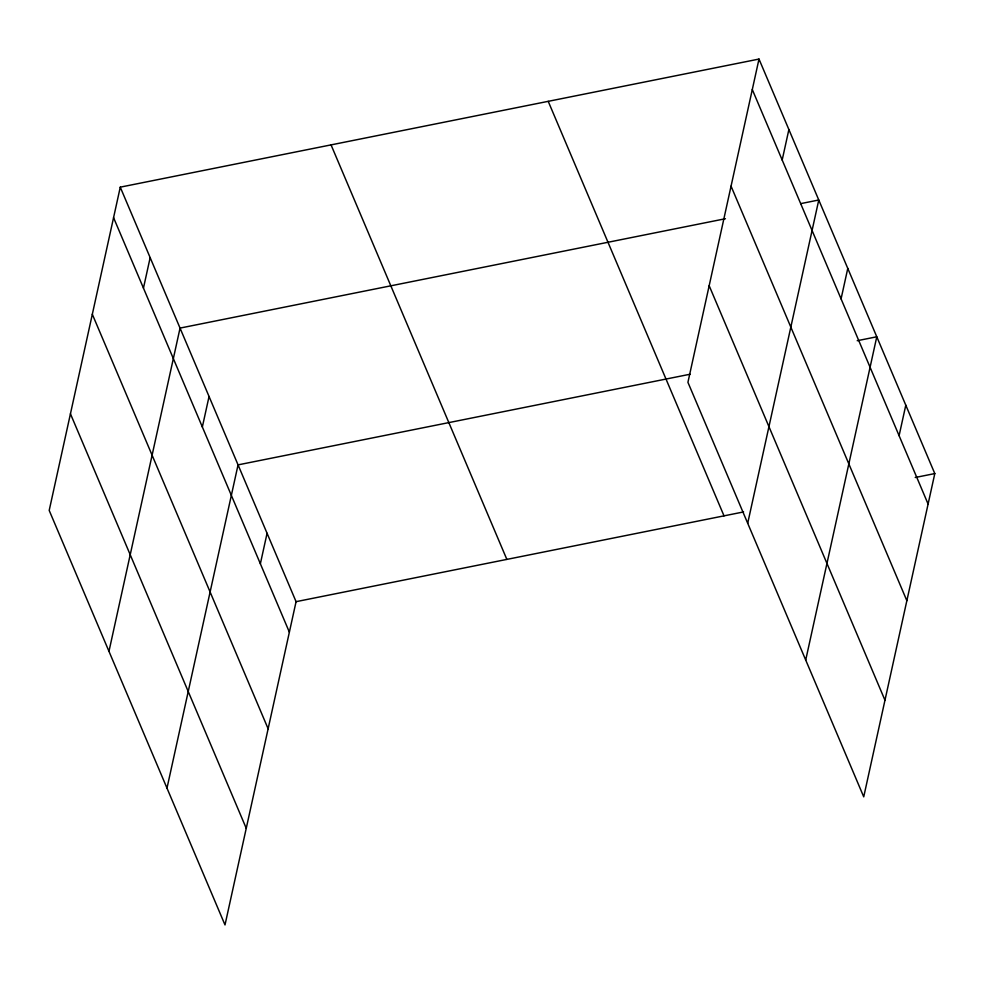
<?xml version="1.0" encoding="UTF-8"?>
<svg xmlns="http://www.w3.org/2000/svg" width="984" height="984" viewBox="0 0 984 984"><rect width="100%" height="100%" fill="white"/><g stroke="black" fill="none" stroke-linecap="round" stroke-linejoin="round"><path stroke-width="1.48" d="M120.269 187.157L49.2 510.425L225.004 924.935L296.073 601.667L120.269 187.157L758.996 59.065L934.8 473.575L863.731 796.843L687.927 382.333L758.996 59.065M143.455 288.115L150.158 257.623M108.966 651.359L180.047 328.09L725.429 218.719M202.347 426.97L209.051 396.49M166.985 788.147L238.054 464.878L690.091 374.228M260.366 563.758L267.07 533.279M782.182 160.011L788.885 129.531M747.705 523.267L818.774 199.998L800.705 203.627M841.074 298.878L847.778 268.398M805.711 660.055L876.781 336.786L857.212 340.71M899.093 435.666L905.797 405.187M296.073 601.667L743.596 511.926M915.231 477.498L934.8 473.575M752.293 89.544L928.096 504.054M731.051 186.16L906.854 600.683M709.169 285.717L884.973 700.227M548.223 101.34L724.015 515.85M331.054 144.894L506.858 559.404M113.566 217.636L289.37 632.159M92.324 314.265L268.128 728.775M70.442 413.809L246.246 828.319"/></g></svg>
